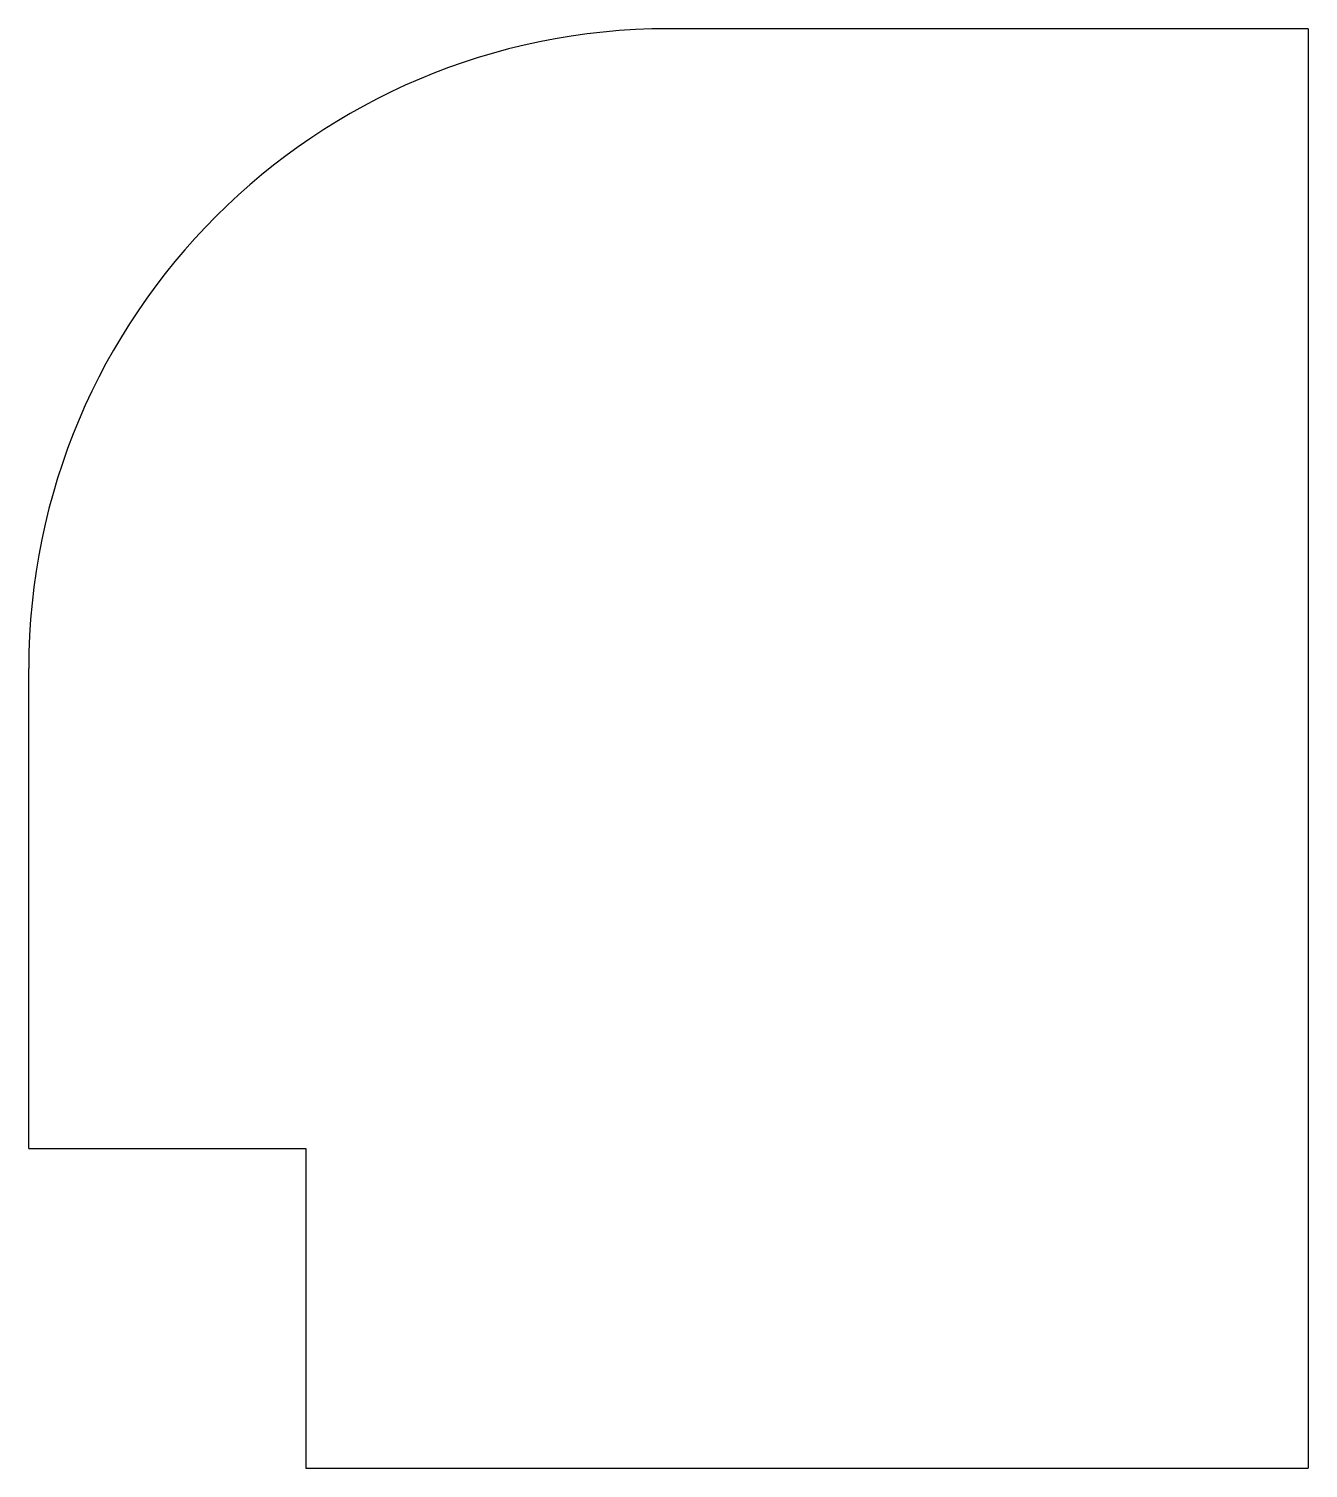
# Model space of a CAD drawing. Extents: x -6 to 0, y -6.75 to 0.
import ezdxf

# ---------------------------------------------------------------- set-up
doc = ezdxf.new("R2010")
doc.units = 0
doc.layers.add('BLACK', color=7, linetype='CONTINUOUS')

msp = doc.modelspace()

# ---------------------------------------------------------------- linework, layer by layer
at = {"layer": 'BLACK', "linetype": 'CONTINUOUS'}
for p, q in [((0, 0), (-3, 0)), ((0, 0), (0, -6.75)), ((-6, -5.25), (-6, -3)), ((-6, -5.25), (-4.7, -5.25)), ((-4.7, -5.25), (-4.7, -6.75)), ((-4.7, -6.75), (0, -6.75))]:
    msp.add_line(p, q, dxfattribs=at)
at = {"layer": 'BLACK'}
msp.add_arc((-3, -3), 3, 90, 180, dxfattribs=at)

doc.saveas('drawing.dxf')
